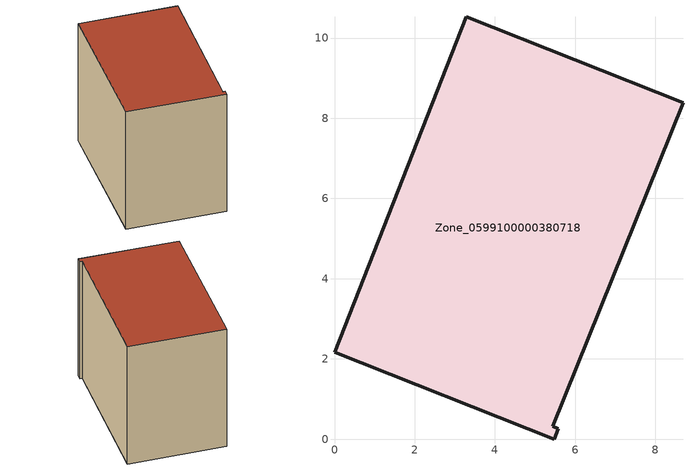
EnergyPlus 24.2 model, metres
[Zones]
Zone_0599100000380718
 floor ground (C_G): 8.69,8.39 5.43,0.32 5.58,0.26 5.48,0 0,2.16 3.29,10.53 z4
 wall outside (C_F): 8.69,8.39 3.29,10.53 0,2.16 5.48,0 5.58,0.26 5.43,0.32 8.69,8.39 z4:11.95
 roof outside (C_R): 5.43,0.32 8.69,8.39 3.29,10.53 0,2.16 5.48,0 5.58,0.26 z11.95
[BUILDING]
Pand.0599100000380718: North Axis=0; Terrain=City; Loads Convergence Tolerance Value=0.04; Temperature Convergence Tolerance Value=0.4; Solar Distribution=FullExterior; Maximum Number of Warmup Days=25; Minimum Number of Warmup Days=1
[Site:Location]
Rotterdam.The.Hague.AP_ZH_NLD Design_Conditions: Latitude=51.96; Longitude=4.45; Time Zone=1; Elevation=-4.5
[SITE:GROUNDTEMPERATURE:BUILDINGSURFACE]
18, 18, 18, 18, 18, 18, 18, 18, 18, 18, 18, 18
[MATERIAL] Thermal Absorptance=0.9; Solar Absorptance=0.7; Visible Absorptance=0.7
Name | Roughness | Thickness | Conductivity | Density | Specific Heat
G.TI.1992-2005 | MediumSmooth | 0.15 | 0.06 | 540 | 1210
F.TI.1992-2005 | Rough | 0.3 | 0.12 | 1920 | 840
R.TI.1992-2005 | MediumRough | 0.2 | 0.08 | 1500 | 1000
[CONSTRUCTION]
C_G: G.TI.1992-2005
C_F: F.TI.1992-2005
C_R: R.TI.1992-2005
[ZONE]
Zone_0599100000380718: Type=1; Multiplier=1; Ceiling Height=Autocalculate; Volume=Autocalculate; Floor Area=autocalculate; Part of Total Floor Area=Yes
[ZONEINFILTRATION:DESIGNFLOWRATE]
Infil_Zone_0599100000380718: Zone or ZoneList or Space or SpaceList=Zone_0599100000380718; Schedule=AlwaysOn; Design Flow Rate Calculation Method=Flow/Area; Flow Rate per Floor Area=0.0015; Constant Term Coefficient=1; Temperature Term Coefficient=0; Velocity Term Coefficient=0; Velocity Squared Term Coefficient=0
[HVACTEMPLATE:ZONE:IDEALLOADSAIRSYSTEM]
Zone_0599100000380718: Maximum Heating Supply Air Temperature=50; Minimum Cooling Supply Air Temperature=13; Maximum Heating Supply Air Humidity Ratio=0.0156; Minimum Cooling Supply Air Humidity Ratio=0.0077; Heating Limit=NoLimit; Cooling Limit=NoLimit; Dehumidification Control Type=ConstantSensibleHeatRatio; Cooling Sensible Heat Ratio=0.7; Dehumidification Setpoint=60; Humidification Control Type=None; Humidification Setpoint=30; Outdoor Air Method=None; Outdoor Air Flow Rate per Person=0.00944; Outdoor Air Flow Rate per Zone Floor Area=0; Outdoor Air Flow Rate per Zone=0; Demand Controlled Ventilation Type=None; Outdoor Air Economizer Type=NoEconomizer; Heat Recovery Type=None; Sensible Heat Recovery Effectiveness=0.7; Latent Heat Recovery Effectiveness=0.65
[ZONECONTROL:THERMOSTAT]
ThermostatControl_Zone_0599100000380718: Zone or ZoneList=Zone_0599100000380718; Control Type Schedule=DualSetpointControlType; Control 1=Thermostat_Zone_0599100000380718; Temperature Difference Between Cutout And Setpoint=0
[THERMOSTATSETPOINT:DUALSETPOINT]
Thermostat_Zone_0599100000380718: Heating Setpoint Temperature Schedule=HeatingSetpoint_Zone_0599100000380718; Cooling Setpoint Temperature Schedule=CoolingSetpoint_Zone_0599100000380718
[SCHEDULE:COMPACT]
HeatingSetpoint_Zone_0599100000380718: Through: 12/31, For: AllDays, Until: 24:00, 21
CoolingSetpoint_Zone_0599100000380718: Through: 12/31, For: AllDays, Until: 24:00, 24
DualSetpointControlType: Through: 12/31, For: AllDays, Until: 24:00, 4
AlwaysOn: Through: 12/31, For: AllDays, Until: 24:00, 1
